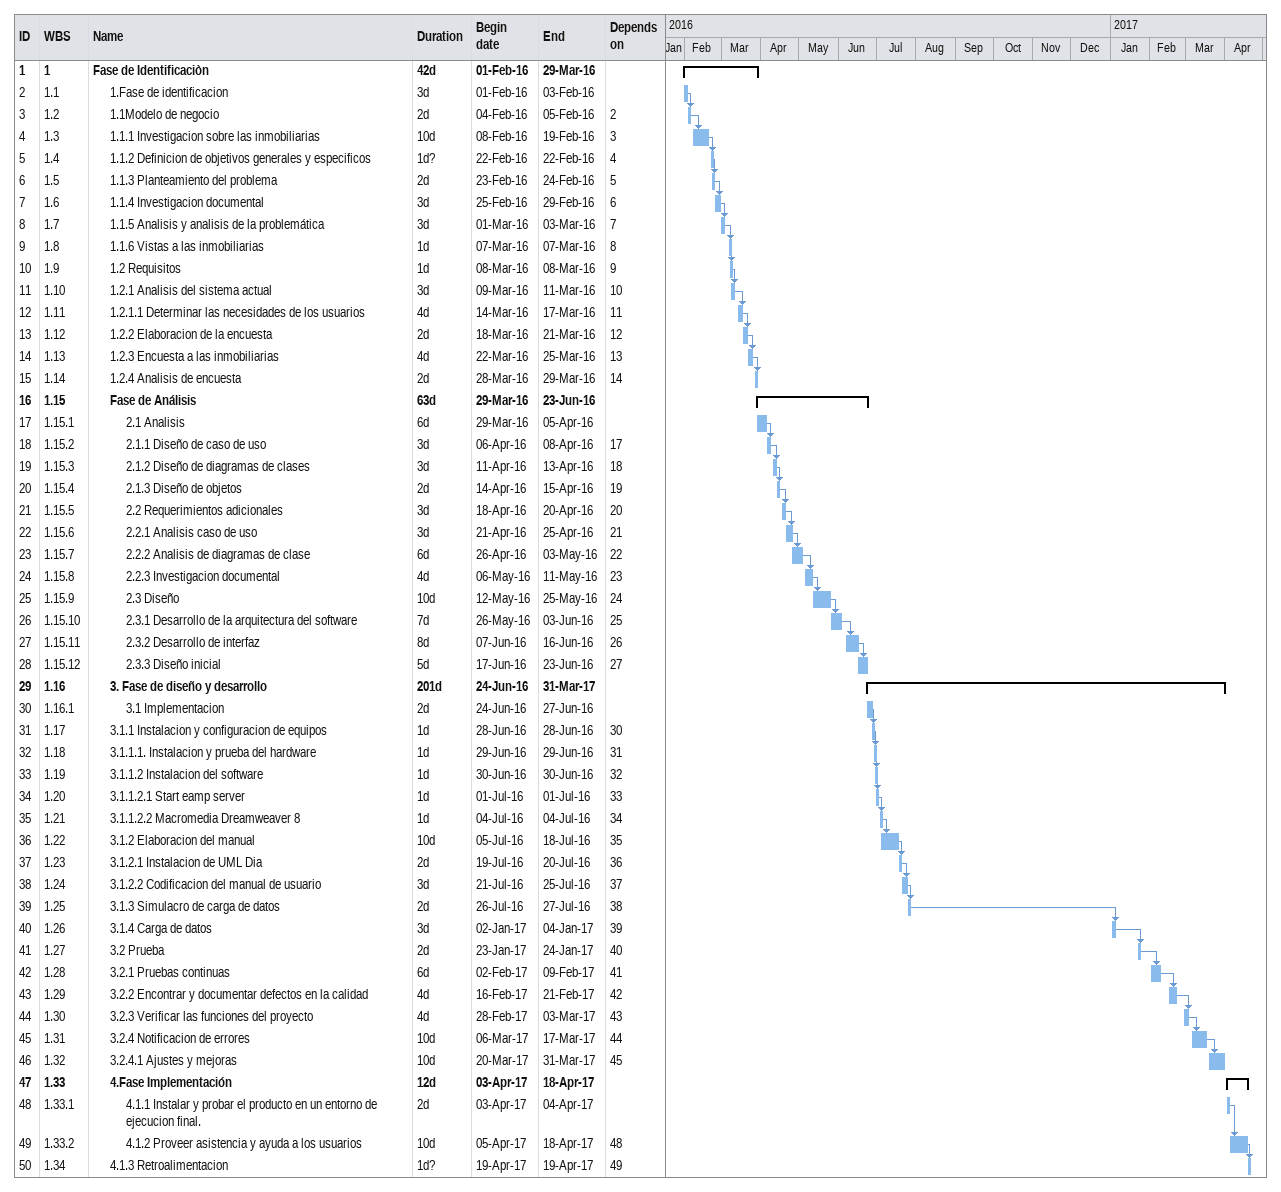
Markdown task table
| ID | WBS | Task | Duration | Start | Finish | Predecessors |
|---|---|---|---|---|---|---|
| 1 | 1 | **Fase de Identificaciòn** | 42d | 2016-02-01 | 2016-03-29 |  |
| 2 | 1.1 | 1.Fase de identificacion | 3d | 2016-02-01 | 2016-02-03 |  |
| 3 | 1.2 | 1.1Modelo de negocio | 2d | 2016-02-04 | 2016-02-05 | 2 |
| 4 | 1.3 | 1.1.1 Investigacion sobre las inmobiliarias | 10d | 2016-02-08 | 2016-02-19 | 3 |
| 5 | 1.4 | 1.1.2 Definicion de objetivos generales y especificos | 1d? | 2016-02-22 | 2016-02-22 | 4 |
| 6 | 1.5 | 1.1.3 Planteamiento del problema | 2d | 2016-02-23 | 2016-02-24 | 5 |
| 7 | 1.6 | 1.1.4 Investigacion documental | 3d | 2016-02-25 | 2016-02-29 | 6 |
| 8 | 1.7 | 1.1.5 Analisis y analisis de la problemática | 3d | 2016-03-01 | 2016-03-03 | 7 |
| 9 | 1.8 | 1.1.6 Vistas a las inmobiliarias | 1d | 2016-03-07 | 2016-03-07 | 8 |
| 10 | 1.9 | 1.2 Requisitos | 1d | 2016-03-08 | 2016-03-08 | 9 |
| 11 | 1.10 | 1.2.1 Analisis del sistema actual | 3d | 2016-03-09 | 2016-03-11 | 10 |
| 12 | 1.11 | 1.2.1.1 Determinar las necesidades de los usuarios | 4d | 2016-03-14 | 2016-03-17 | 11 |
| 13 | 1.12 | 1.2.2 Elaboracion de la encuesta | 2d | 2016-03-18 | 2016-03-21 | 12 |
| 14 | 1.13 | 1.2.3 Encuesta a las inmobiliarias | 4d | 2016-03-22 | 2016-03-25 | 13 |
| 15 | 1.14 | 1.2.4 Analisis de encuesta | 2d | 2016-03-28 | 2016-03-29 | 14 |
| 16 | 1.15 | **Fase de Análisis** | 63d | 2016-03-29 | 2016-06-23 |  |
| 17 | 1.15.1 | 2.1 Analisis | 6d | 2016-03-29 | 2016-04-05 |  |
| 18 | 1.15.2 | 2.1.1 Diseño de caso de uso | 3d | 2016-04-06 | 2016-04-08 | 17 |
| 19 | 1.15.3 | 2.1.2 Diseño de diagramas de clases | 3d | 2016-04-11 | 2016-04-13 | 18 |
| 20 | 1.15.4 | 2.1.3 Diseño de objetos | 2d | 2016-04-14 | 2016-04-15 | 19 |
| 21 | 1.15.5 | 2.2 Requerimientos adicionales | 3d | 2016-04-18 | 2016-04-20 | 20 |
| 22 | 1.15.6 | 2.2.1 Analisis caso de uso | 3d | 2016-04-21 | 2016-04-25 | 21 |
| 23 | 1.15.7 | 2.2.2 Analisis de diagramas de clase | 6d | 2016-04-26 | 2016-05-03 | 22 |
| 24 | 1.15.8 | 2.2.3 Investigacion documental | 4d | 2016-05-06 | 2016-05-11 | 23 |
| 25 | 1.15.9 | 2.3 Diseño | 10d | 2016-05-12 | 2016-05-25 | 24 |
| 26 | 1.15.10 | 2.3.1 Desarrollo de la arquitectura del software | 7d | 2016-05-26 | 2016-06-03 | 25 |
| 27 | 1.15.11 | 2.3.2 Desarrollo de interfaz | 8d | 2016-06-07 | 2016-06-16 | 26 |
| 28 | 1.15.12 | 2.3.3 Diseño inicial | 5d | 2016-06-17 | 2016-06-23 | 27 |
| 29 | 1.16 | **3. Fase de diseño y desarrollo** | 201d | 2016-06-24 | 2017-03-31 |  |
| 30 | 1.16.1 | 3.1 Implementacion | 2d | 2016-06-24 | 2016-06-27 |  |
| 31 | 1.17 | 3.1.1 Instalacion y configuracion de equipos | 1d | 2016-06-28 | 2016-06-28 | 30 |
| 32 | 1.18 | 3.1.1.1. Instalacion y prueba del hardware | 1d | 2016-06-29 | 2016-06-29 | 31 |
| 33 | 1.19 | 3.1.1.2 Instalacion del software | 1d | 2016-06-30 | 2016-06-30 | 32 |
| 34 | 1.20 | 3.1.1.2.1 Start eamp server | 1d | 2016-07-01 | 2016-07-01 | 33 |
| 35 | 1.21 | 3.1.1.2.2 Macromedia Dreamweaver 8 | 1d | 2016-07-04 | 2016-07-04 | 34 |
| 36 | 1.22 | 3.1.2 Elaboracion del manual | 10d | 2016-07-05 | 2016-07-18 | 35 |
| 37 | 1.23 | 3.1.2.1 Instalacion de UML Dia | 2d | 2016-07-19 | 2016-07-20 | 36 |
| 38 | 1.24 | 3.1.2.2 Codificacion del manual de usuario | 3d | 2016-07-21 | 2016-07-25 | 37 |
| 39 | 1.25 | 3.1.3 Simulacro de carga de datos | 2d | 2016-07-26 | 2016-07-27 | 38 |
| 40 | 1.26 | 3.1.4 Carga de datos | 3d | 2017-01-02 | 2017-01-04 | 39 |
| 41 | 1.27 | 3.2 Prueba | 2d | 2017-01-23 | 2017-01-24 | 40 |
| 42 | 1.28 | 3.2.1 Pruebas continuas | 6d | 2017-02-02 | 2017-02-09 | 41 |
| 43 | 1.29 | 3.2.2 Encontrar y documentar defectos en la calidad | 4d | 2017-02-16 | 2017-02-21 | 42 |
| 44 | 1.30 | 3.2.3 Verificar las funciones del proyecto | 4d | 2017-02-28 | 2017-03-03 | 43 |
| 45 | 1.31 | 3.2.4 Notificacion de errores | 10d | 2017-03-06 | 2017-03-17 | 44 |
| 46 | 1.32 | 3.2.4.1 Ajustes y mejoras | 10d | 2017-03-20 | 2017-03-31 | 45 |
| 47 | 1.33 | **4.Fase Implementación** | 12d | 2017-04-03 | 2017-04-18 |  |
| 48 | 1.33.1 | 4.1.1 Instalar y probar el producto en un entorno de ejecucion final. | 2d | 2017-04-03 | 2017-04-04 |  |
| 49 | 1.33.2 | 4.1.2 Proveer asistencia y ayuda a los usuarios | 10d | 2017-04-05 | 2017-04-18 | 48 |
| 50 | 1.34 | 4.1.3 Retroalimentacion | 1d? | 2017-04-19 | 2017-04-19 | 49 |
